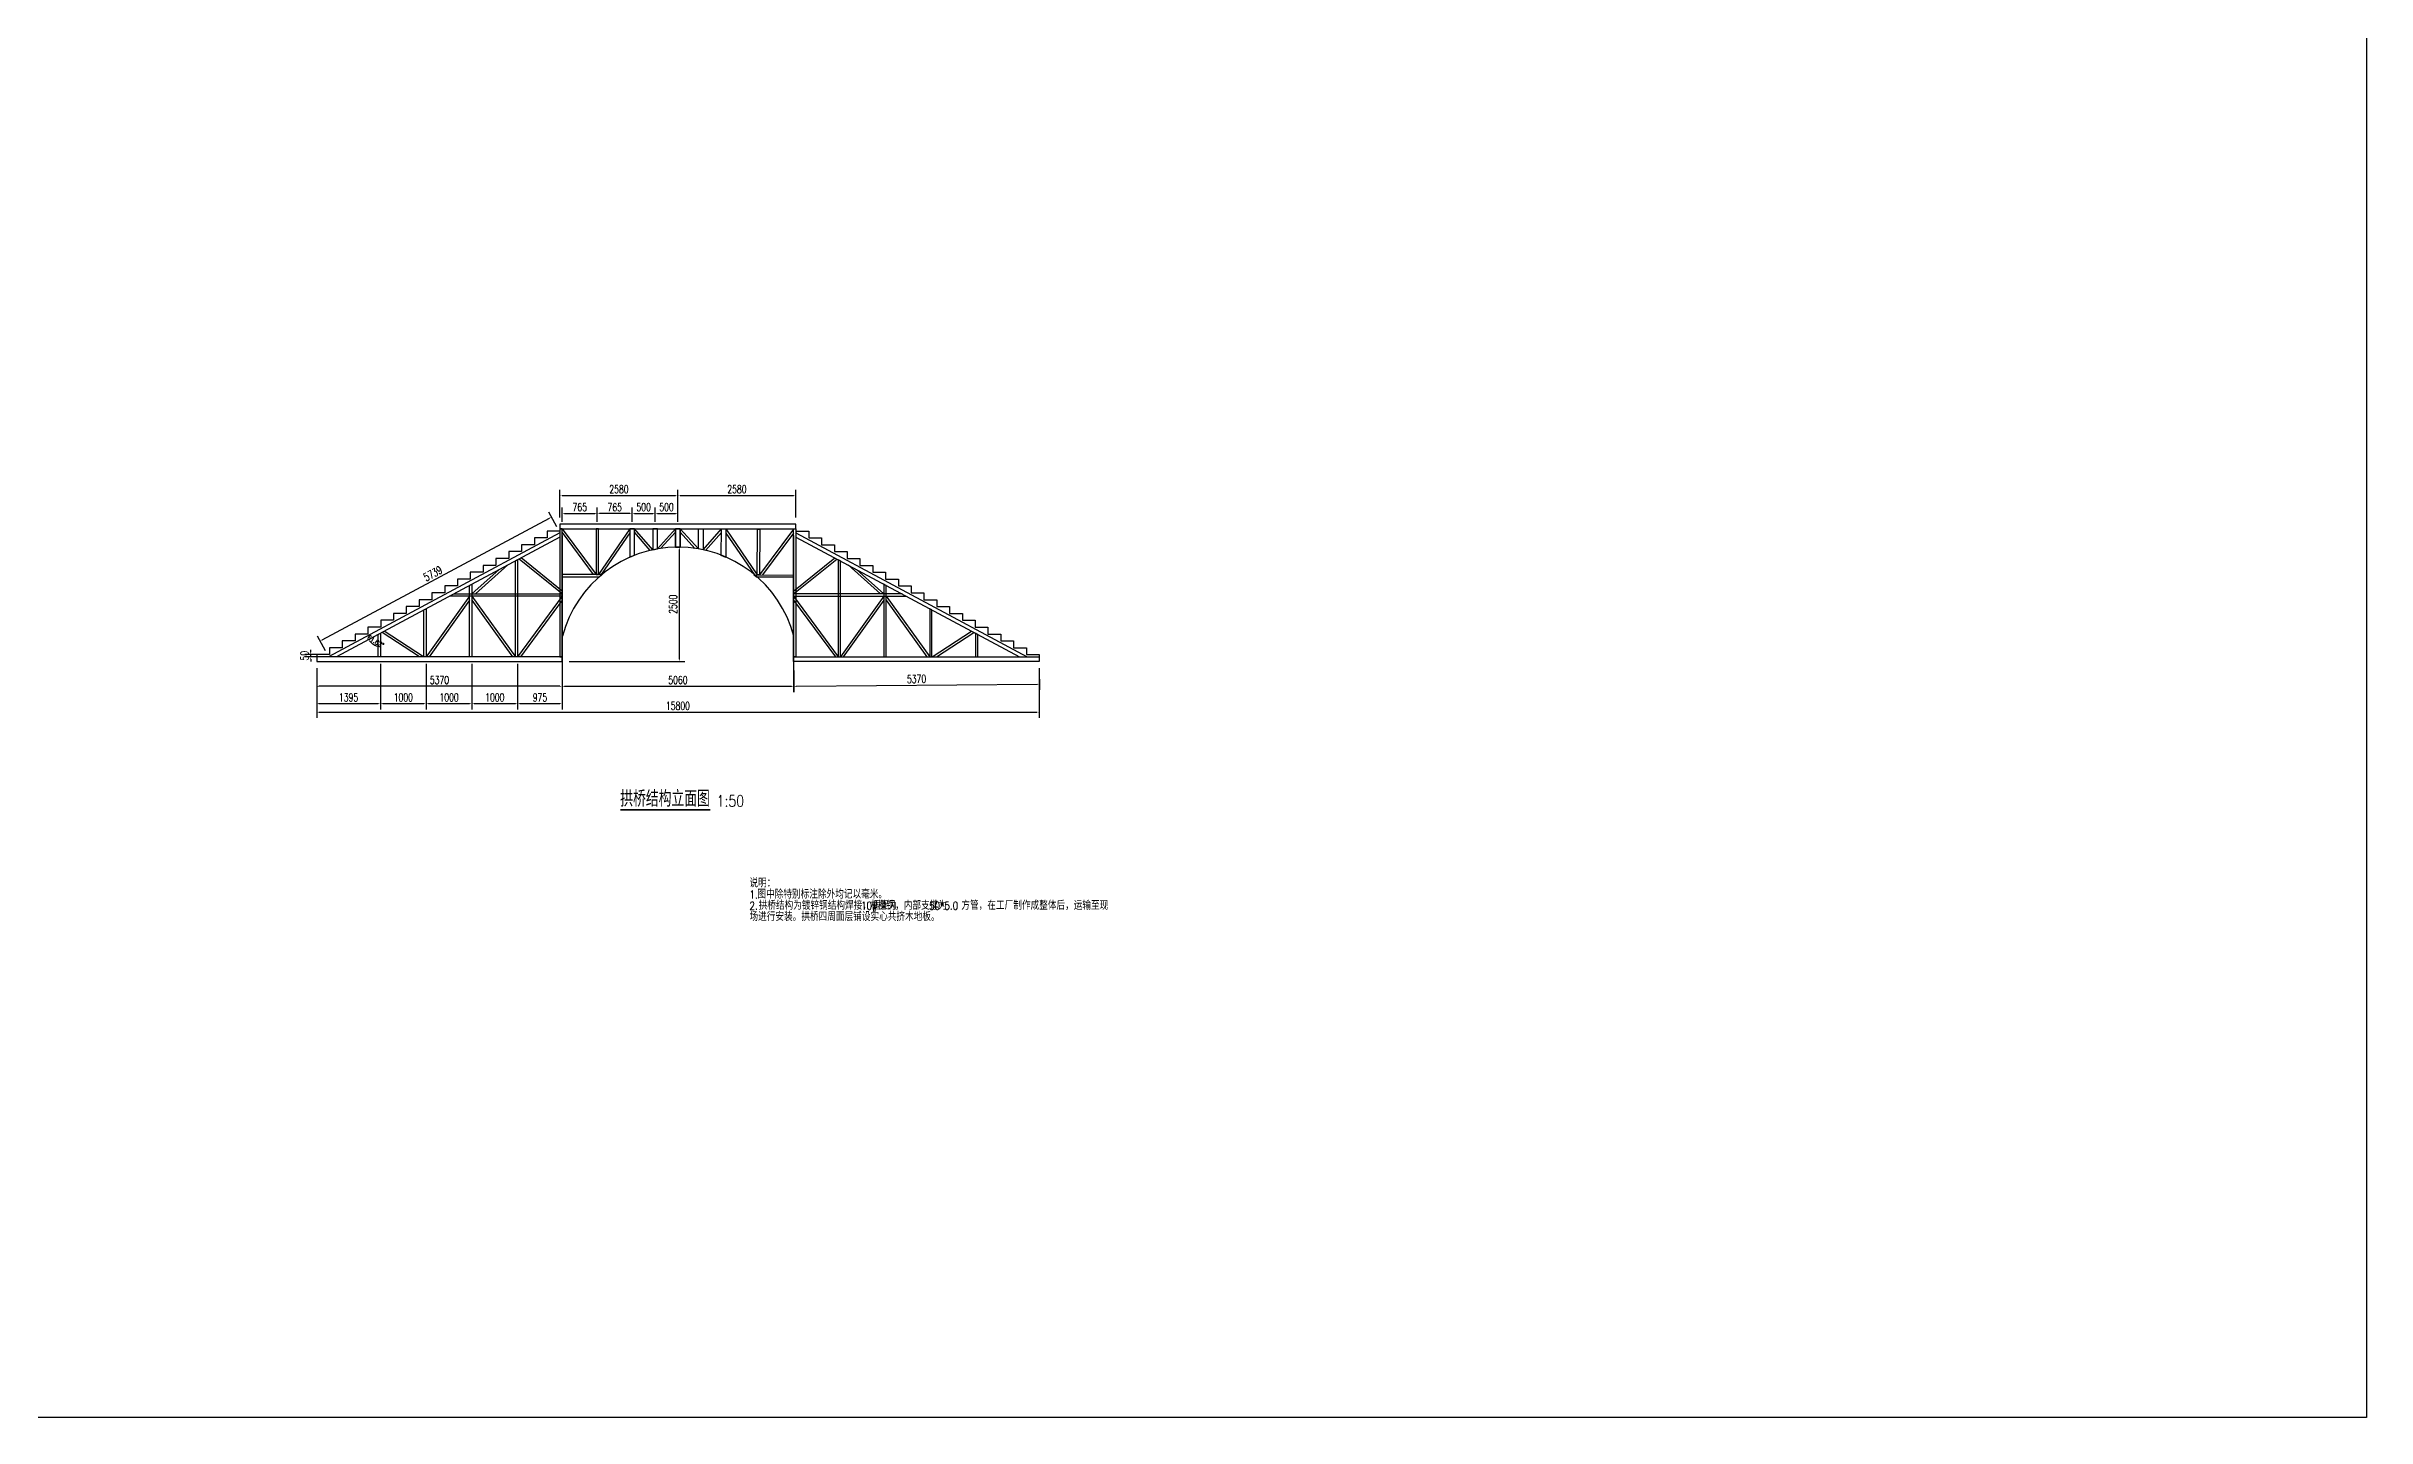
# Model space of a CAD drawing. Header units: millimetres. Extents: x -1471591 to 944464, y -468930 to 547002.
# Drawn here: x -1010006 to -959270, y -325423 to -295448 of the extents above; entities that cross this region are included whole.
import ezdxf

# ---------------------------------------------------------------- set-up
doc = ezdxf.new("R2010")
doc.units = ezdxf.units.MM
doc.header["$LTSCALE"] = 10
doc.header["$PDMODE"] = 35
for name, color, linetype in [('DIM_SYMB', 3, 'Continuous'), ('PUB_TEXT', 7, 'Continuous'), ('W-STEEL_FRAME钢架', 3, 'Continuous')]:
    doc.layers.add(name, color=color, linetype=linetype)
doc.styles.get("Standard").update_dxf_attribs({"font": 'simplex.shx', "width": 0.8, "bigfont": 'hztxt.shx'})
doc.styles.add('STANDARD_T3', font='simplex.shx', dxfattribs={"width": 0.7, "bigfont": 'hztxt.shx'})
doc.dimstyles.new('W&&30', dxfattribs={"dimtxt": 105, "dimasz": 30, "dimexe": 75, "dimexo": 90, "dimgap": 30, "dimtad": 1, "dimdec": 0, "dimzin": 0, "dimdsep": 46, "dimtxsty": 'STANDARD_T3', "dimcen": 0.09, "dimclrd": 1, "dimclre": 1, "dimclrt": 7, "dimazin": 2, "dimtfac": 1, "dimtdec": 0, "dimtix": 1, "dimtmove": 2, "dimatfit": 3, "dimfxl": 0, "dimtolj": 1, "dimtzin": 0, "dimarcsym": 0})
doc.dimstyles.new('W&&50', dxfattribs={"dimtxt": 175, "dimasz": 50, "dimexe": 125, "dimexo": 150, "dimgap": 50, "dimtad": 1, "dimdec": 0, "dimzin": 0, "dimdsep": 46, "dimtxsty": 'STANDARD_T3', "dimcen": 0.09, "dimclrd": 1, "dimclre": 1, "dimclrt": 7, "dimazin": 2, "dimtfac": 1, "dimtdec": 0, "dimtix": 1, "dimtmove": 2, "dimatfit": 3, "dimfxl": 0, "dimtolj": 1, "dimtzin": 0, "dimarcsym": 0})

# ---------------------------------------------------------------- blocks, each defined once
blk = doc.blocks.new('*D1832')
at = {"color": 1, "lineweight": -2, "transparency": 16777216}
for p, q in [((-998726, -306143), (-998726, -309562)), ((-993666, -306143), (-993666, -309562)), ((-998676, -309437), (-993716, -309437))]:
    blk.add_line(p, q, dxfattribs=at)
at = {"color": 1, "transparency": 16777216}
for points in [[(-998676, -309428), (-998676, -309445), (-998726, -309437)], [(-993716, -309428), (-993716, -309445), (-993666, -309437)]]:
    blk.add_solid(points, dxfattribs=at)
at = {"layer": 'Defpoints', "color": 0, "transparency": 16777216}
for p in [(-998726, -305993), (-993666, -305993), (-993666, -309437)]:
    blk.add_point(p, dxfattribs=at)
at = {"color": 7, "transparency": 16777216, "insert": (-996196, -309299), "char_height": 175, "attachment_point": 5, "style": 'STANDARD_T3'}
blk.add_mtext('\\A1;5060', dxfattribs=at)
blk = doc.blocks.new('*D1833')
at = {"color": 1, "lineweight": -2, "transparency": 16777216}
for p, q in [((-996167, -306443), (-996167, -308843)), ((-996046, -306393), (-996042, -306393)), ((-998576, -308893), (-996042, -308893))]:
    blk.add_line(p, q, dxfattribs=at)
at = {"color": 1, "transparency": 16777216}
for points in [[(-996175, -306443), (-996158, -306443), (-996167, -306393)], [(-996175, -308843), (-996158, -308843), (-996167, -308893)]]:
    blk.add_solid(points, dxfattribs=at)
at = {"layer": 'Defpoints', "color": 0, "transparency": 16777216}
for p in [(-996196, -306393), (-998726, -308893), (-996167, -308893)]:
    blk.add_point(p, dxfattribs=at)
at = {"color": 7, "transparency": 16777216, "insert": (-996304, -307643), "char_height": 175, "attachment_point": 5, "rotation": 90, "style": 'STANDARD_T3'}
blk.add_mtext('\\A1;2500', dxfattribs=at)
blk = doc.blocks.new('*D1834')
at = {"color": 1, "lineweight": -2, "transparency": 16777216}
for p, q in [((-993665, -309088), (-993661, -309562)), ((-993612, -309436), (-988342, -309392)), ((-988295, -309043), (-988291, -309517))]:
    blk.add_line(p, q, dxfattribs=at)
at = {"color": 1, "transparency": 16777216}
for points in [[(-993612, -309428), (-993612, -309445), (-993662, -309437)], [(-988342, -309384), (-988342, -309400), (-988292, -309392)]]:
    blk.add_solid(points, dxfattribs=at)
at = {"layer": 'Defpoints', "color": 0, "transparency": 16777216}
for p in [(-993666, -308938), (-988296, -308893), (-988292, -309392)]:
    blk.add_point(p, dxfattribs=at)
at = {"color": 7, "transparency": 16777216, "insert": (-990978, -309277), "char_height": 175, "attachment_point": 5, "rotation": 0.4801, "style": 'STANDARD_T3'}
blk.add_mtext('\\A1;5370', dxfattribs=at)
blk = doc.blocks.new('*D1865')
at = {"color": 1, "lineweight": -2, "transparency": 16777216}
for p, q in [((-1004096, -309043), (-1004096, -309562)), ((-998776, -309437), (-1004046, -309437)), ((-998726, -309043), (-998726, -309562))]:
    blk.add_line(p, q, dxfattribs=at)
at = {"color": 1, "transparency": 16777216}
for points in [[(-1004046, -309428), (-1004046, -309445), (-1004096, -309437)], [(-998776, -309428), (-998776, -309445), (-998726, -309437)]]:
    blk.add_solid(points, dxfattribs=at)
at = {"layer": 'Defpoints', "color": 0, "transparency": 16777216}
for p in [(-1004096, -308893), (-998726, -308893), (-1004096, -309437)]:
    blk.add_point(p, dxfattribs=at)
at = {"color": 7, "transparency": 16777216, "insert": (-1001411, -309299), "char_height": 175, "attachment_point": 5, "style": 'STANDARD_T3'}
blk.add_mtext('\\A1;5370', dxfattribs=at)
blk = doc.blocks.new('*D1866')
at = {"color": 1, "lineweight": -2, "transparency": 16777216}
for p, q in [((-1003976, -308424), (-999005, -305761)), ((-998847, -305951), (-999020, -305627)), ((-1003905, -308661), (-1004079, -308337))]:
    blk.add_line(p, q, dxfattribs=at)
at = {"color": 1, "transparency": 16777216}
for points in [[(-999009, -305754), (-999001, -305769), (-998961, -305738)], [(-1003980, -308417), (-1003972, -308431), (-1004020, -308448)]]:
    blk.add_solid(points, dxfattribs=at)
at = {"layer": 'Defpoints', "color": 0, "transparency": 16777216}
for p in [(-998961, -305738), (-998776, -306083), (-1003835, -308793)]:
    blk.add_point(p, dxfattribs=at)
at = {"color": 7, "transparency": 16777216, "insert": (-1001555, -306971), "char_height": 175, "attachment_point": 5, "rotation": 28.1786, "style": 'STANDARD_T3'}
blk.add_mtext('\\A1;5739', dxfattribs=at)
blk = doc.blocks.new('*D1835')
at = {"color": 1, "lineweight": -2, "transparency": 16777216}
for p, q in [((-1004096, -309043), (-1004096, -310126)), ((-988296, -309043), (-988296, -310126)), ((-1004046, -310002), (-988346, -310002))]:
    blk.add_line(p, q, dxfattribs=at)
at = {"color": 1, "transparency": 16777216}
for points in [[(-1004046, -309993), (-1004046, -310010), (-1004096, -310002)], [(-988346, -309993), (-988346, -310010), (-988296, -310002)]]:
    blk.add_solid(points, dxfattribs=at)
at = {"layer": 'Defpoints', "color": 0, "transparency": 16777216}
for p in [(-1004096, -308893), (-988296, -308893), (-988296, -310002)]:
    blk.add_point(p, dxfattribs=at)
at = {"color": 7, "transparency": 16777216, "insert": (-996196, -309864), "char_height": 175, "attachment_point": 5, "style": 'STANDARD_T3'}
blk.add_mtext('\\A1;15800', dxfattribs=at)
blk = doc.blocks.new('*D1836')
at = {"color": 1, "lineweight": -2, "transparency": 16777216}
for p, q in [((-999701, -308943), (-999701, -309942)), ((-998726, -308943), (-998726, -309942)), ((-998776, -309817), (-999651, -309817))]:
    blk.add_line(p, q, dxfattribs=at)
at = {"color": 1, "transparency": 16777216}
for points in [[(-999651, -309809), (-999651, -309825), (-999701, -309817)], [(-998776, -309809), (-998776, -309825), (-998726, -309817)]]:
    blk.add_solid(points, dxfattribs=at)
at = {"layer": 'Defpoints', "color": 0, "transparency": 16777216}
for p in [(-999701, -308793), (-998726, -308793), (-999701, -309817)]:
    blk.add_point(p, dxfattribs=at)
at = {"color": 7, "transparency": 16777216, "insert": (-999213, -309679), "char_height": 175, "attachment_point": 5, "style": 'STANDARD_T3'}
blk.add_mtext('\\A1;975', dxfattribs=at)
blk = doc.blocks.new('*D1837')
at = {"color": 1, "lineweight": -2, "transparency": 16777216}
for p, q in [((-1000701, -308943), (-1000701, -309942)), ((-999701, -308943), (-999701, -309942)), ((-999751, -309817), (-1000651, -309817))]:
    blk.add_line(p, q, dxfattribs=at)
at = {"color": 1, "transparency": 16777216}
for points in [[(-1000651, -309809), (-1000651, -309825), (-1000701, -309817)], [(-999751, -309809), (-999751, -309825), (-999701, -309817)]]:
    blk.add_solid(points, dxfattribs=at)
at = {"layer": 'Defpoints', "color": 0, "transparency": 16777216}
for p in [(-1000701, -308793), (-999701, -308793), (-1000701, -309817)]:
    blk.add_point(p, dxfattribs=at)
at = {"color": 7, "transparency": 16777216, "insert": (-1000201, -309679), "char_height": 175, "attachment_point": 5, "style": 'STANDARD_T3'}
blk.add_mtext('\\A1;1000', dxfattribs=at)
blk = doc.blocks.new('*D1838')
at = {"color": 1, "lineweight": -2, "transparency": 16777216}
for p, q in [((-1001701, -308943), (-1001701, -309942)), ((-1000701, -308943), (-1000701, -309942)), ((-1000751, -309817), (-1001651, -309817))]:
    blk.add_line(p, q, dxfattribs=at)
at = {"color": 1, "transparency": 16777216}
for points in [[(-1001651, -309809), (-1001651, -309825), (-1001701, -309817)], [(-1000751, -309809), (-1000751, -309825), (-1000701, -309817)]]:
    blk.add_solid(points, dxfattribs=at)
at = {"layer": 'Defpoints', "color": 0, "transparency": 16777216}
for p in [(-1001701, -308793), (-1000701, -308793), (-1001701, -309817)]:
    blk.add_point(p, dxfattribs=at)
at = {"color": 7, "transparency": 16777216, "insert": (-1001201, -309679), "char_height": 175, "attachment_point": 5, "style": 'STANDARD_T3'}
blk.add_mtext('\\A1;1000', dxfattribs=at)
blk = doc.blocks.new('*D1839')
at = {"color": 1, "lineweight": -2, "transparency": 16777216}
for p, q in [((-1002701, -308943), (-1002701, -309942)), ((-1001701, -308943), (-1001701, -309942)), ((-1001751, -309817), (-1002651, -309817))]:
    blk.add_line(p, q, dxfattribs=at)
at = {"color": 1, "transparency": 16777216}
for points in [[(-1002651, -309809), (-1002651, -309825), (-1002701, -309817)], [(-1001751, -309809), (-1001751, -309825), (-1001701, -309817)]]:
    blk.add_solid(points, dxfattribs=at)
at = {"layer": 'Defpoints', "color": 0, "transparency": 16777216}
for p in [(-1002701, -308793), (-1001701, -308793), (-1002701, -309817)]:
    blk.add_point(p, dxfattribs=at)
at = {"color": 7, "transparency": 16777216, "insert": (-1002201, -309679), "char_height": 175, "attachment_point": 5, "style": 'STANDARD_T3'}
blk.add_mtext('\\A1;1000', dxfattribs=at)
blk = doc.blocks.new('*D1867')
at = {"color": 1, "lineweight": -2, "transparency": 16777216}
blk.add_arc((-1002701, -308277), 289, 214.1286, 264.0499, dxfattribs=at)
at = {"color": 1, "transparency": 16777216}
for points in [[(-1002945, -308442), (-1002936, -308436), (-1002956, -308413)], [(-1002731, -308559), (-1002731, -308569), (-1002701, -308566)]]:
    blk.add_solid(points, dxfattribs=at)
at = {"layer": 'Defpoints', "color": 0, "transparency": 16777216}
for p in [(-998776, -306174), (-1002701, -308277), (-1003665, -308793), (-1002891, -308494), (-1002701, -308793)]:
    blk.add_point(p, dxfattribs=at)
at = {"color": 7, "transparency": 16777216, "insert": (-1002807, -308454), "char_height": 105, "attachment_point": 5, "rotation": 329.0893, "style": 'STANDARD_T3'}
blk.add_mtext('\\A1;61.82°', dxfattribs=at)
blk = doc.blocks.new('*D1840')
at = {"color": 1, "lineweight": -2, "transparency": 16777216}
for p, q in [((-998726, -305843), (-998726, -305531)), ((-998676, -305656), (-998011, -305656)), ((-997961, -305843), (-997961, -305531))]:
    blk.add_line(p, q, dxfattribs=at)
at = {"color": 1, "transparency": 16777216}
for points in [[(-998676, -305648), (-998676, -305664), (-998726, -305656)], [(-998011, -305648), (-998011, -305664), (-997961, -305656)]]:
    blk.add_solid(points, dxfattribs=at)
at = {"layer": 'Defpoints', "color": 0, "transparency": 16777216}
for p in [(-997961, -305656), (-998726, -305993), (-997961, -305993)]:
    blk.add_point(p, dxfattribs=at)
at = {"color": 7, "transparency": 16777216, "insert": (-998343, -305518), "char_height": 175, "attachment_point": 5, "style": 'STANDARD_T3'}
blk.add_mtext('\\A1;765', dxfattribs=at)
blk = doc.blocks.new('*D1868')
at = {"color": 1, "lineweight": -2, "transparency": 16777216}
for p, q in [((-997196, -305843), (-997196, -305531)), ((-997146, -305656), (-996746, -305656)), ((-996696, -305843), (-996696, -305531))]:
    blk.add_line(p, q, dxfattribs=at)
at = {"color": 1, "transparency": 16777216}
for points in [[(-997146, -305648), (-997146, -305664), (-997196, -305656)], [(-996746, -305648), (-996746, -305664), (-996696, -305656)]]:
    blk.add_solid(points, dxfattribs=at)
at = {"layer": 'Defpoints', "color": 0, "transparency": 16777216}
for p in [(-996696, -305656), (-997196, -305993), (-996696, -305993)]:
    blk.add_point(p, dxfattribs=at)
at = {"color": 7, "transparency": 16777216, "insert": (-996946, -305518), "char_height": 175, "attachment_point": 5, "style": 'STANDARD_T3'}
blk.add_mtext('\\A1;500', dxfattribs=at)
blk = doc.blocks.new('*D1869')
at = {"color": 1, "lineweight": -2, "transparency": 16777216}
for p, q in [((-996696, -305843), (-996696, -305531)), ((-996646, -305656), (-996246, -305656)), ((-996196, -305843), (-996196, -305531))]:
    blk.add_line(p, q, dxfattribs=at)
at = {"color": 1, "transparency": 16777216}
for points in [[(-996646, -305648), (-996646, -305664), (-996696, -305656)], [(-996246, -305648), (-996246, -305664), (-996196, -305656)]]:
    blk.add_solid(points, dxfattribs=at)
at = {"layer": 'Defpoints', "color": 0, "transparency": 16777216}
for p in [(-996196, -305656), (-996696, -305993), (-996196, -305993)]:
    blk.add_point(p, dxfattribs=at)
at = {"color": 7, "transparency": 16777216, "insert": (-996446, -305518), "char_height": 175, "attachment_point": 5, "style": 'STANDARD_T3'}
blk.add_mtext('\\A1;500', dxfattribs=at)
blk = doc.blocks.new('*D1870')
at = {"color": 1, "lineweight": -2, "transparency": 16777216}
for p, q in [((-997961, -305843), (-997961, -305536)), ((-997246, -305661), (-997911, -305661)), ((-997196, -305843), (-997196, -305536))]:
    blk.add_line(p, q, dxfattribs=at)
at = {"color": 1, "transparency": 16777216}
for points in [[(-997911, -305653), (-997911, -305669), (-997961, -305661)], [(-997246, -305653), (-997246, -305669), (-997196, -305661)]]:
    blk.add_solid(points, dxfattribs=at)
at = {"layer": 'Defpoints', "color": 0, "transparency": 16777216}
for p in [(-997961, -305661), (-997961, -305993), (-997196, -305993)]:
    blk.add_point(p, dxfattribs=at)
at = {"color": 7, "transparency": 16777216, "insert": (-997578, -305523), "char_height": 175, "attachment_point": 5, "style": 'STANDARD_T3'}
blk.add_mtext('\\A1;765', dxfattribs=at)
blk = doc.blocks.new('*D1871')
at = {"color": 1, "lineweight": -2, "transparency": 16777216}
for p, q in [((-998776, -305743), (-998776, -305141)), ((-998726, -305266), (-996246, -305266)), ((-996196, -305753), (-996196, -305141))]:
    blk.add_line(p, q, dxfattribs=at)
at = {"color": 1, "transparency": 16777216}
for points in [[(-998726, -305258), (-998726, -305274), (-998776, -305266)], [(-996246, -305258), (-996246, -305274), (-996196, -305266)]]:
    blk.add_solid(points, dxfattribs=at)
at = {"layer": 'Defpoints', "color": 0, "transparency": 16777216}
for p in [(-996196, -305266), (-998776, -305893), (-996196, -305903)]:
    blk.add_point(p, dxfattribs=at)
at = {"color": 7, "transparency": 16777216, "insert": (-997486, -305128), "char_height": 175, "attachment_point": 5, "style": 'STANDARD_T3'}
blk.add_mtext('\\A1;2580', dxfattribs=at)
blk = doc.blocks.new('*D1872')
at = {"color": 1, "lineweight": -2, "transparency": 16777216}
for p, q in [((-996196, -305753), (-996196, -305141)), ((-996146, -305266), (-993666, -305266)), ((-993616, -305743), (-993616, -305141))]:
    blk.add_line(p, q, dxfattribs=at)
at = {"color": 1, "transparency": 16777216}
for points in [[(-996146, -305258), (-996146, -305274), (-996196, -305266)], [(-993666, -305258), (-993666, -305274), (-993616, -305266)]]:
    blk.add_solid(points, dxfattribs=at)
at = {"layer": 'Defpoints', "color": 0, "transparency": 16777216}
for p in [(-993616, -305266), (-996196, -305903), (-993616, -305893)]:
    blk.add_point(p, dxfattribs=at)
at = {"color": 7, "transparency": 16777216, "insert": (-994906, -305128), "char_height": 175, "attachment_point": 5, "style": 'STANDARD_T3'}
blk.add_mtext('\\A1;2580', dxfattribs=at)
blk = doc.blocks.new('*D1841')
at = {"color": 1, "lineweight": -2, "transparency": 16777216}
for p, q in [((-1004096, -309667), (-1004096, -309692)), ((-1002751, -309817), (-1004046, -309817)), ((-1002701, -309667), (-1002701, -309692))]:
    blk.add_line(p, q, dxfattribs=at)
at = {"color": 1, "transparency": 16777216}
for points in [[(-1004046, -309809), (-1004046, -309825), (-1004096, -309817)], [(-1002751, -309809), (-1002751, -309825), (-1002701, -309817)]]:
    blk.add_solid(points, dxfattribs=at)
at = {"layer": 'Defpoints', "color": 0, "transparency": 16777216}
for p in [(-1004096, -309817), (-1004096, -309817), (-1002701, -309817)]:
    blk.add_point(p, dxfattribs=at)
at = {"color": 7, "transparency": 16777216, "insert": (-1003398, -309679), "char_height": 175, "attachment_point": 5, "style": 'STANDARD_T3'}
blk.add_mtext('\\A1;1395', dxfattribs=at)
blk = doc.blocks.new('*D1873')
at = {"color": 1, "lineweight": -2, "transparency": 16777216}
for p, q in [((-1004059, -308743), (-1004352, -308743)), ((-1004059, -308793), (-1004352, -308793)), ((-1004227, -308693), (-1004227, -308643)), ((-1004227, -308793), (-1004227, -308743)), ((-1004227, -308843), (-1004227, -308893))]:
    blk.add_line(p, q, dxfattribs=at)
at = {"color": 1, "transparency": 16777216}
for points in [[(-1004235, -308693), (-1004218, -308693), (-1004227, -308743)], [(-1004235, -308843), (-1004218, -308843), (-1004227, -308793)]]:
    blk.add_solid(points, dxfattribs=at)
at = {"layer": 'Defpoints', "color": 0, "transparency": 16777216}
for p in [(-1004227, -308743), (-1003909, -308743), (-1003909, -308793)]:
    blk.add_point(p, dxfattribs=at)
at = {"color": 7, "transparency": 16777216, "insert": (-1004364, -308768), "char_height": 175, "attachment_point": 5, "rotation": 90, "style": 'STANDARD_T3'}
blk.add_mtext('\\A1;50', dxfattribs=at)

msp = doc.modelspace()

# ---------------------------------------------------------------- linework, layer by layer
at = {"color": 2}
for p, q in [((-998776, -306083.3), (-1003834.7, -308793.3)), ((-998776, -306174.1), (-1003665.3, -308793.3)), ((-993616, -306083.3), (-988557.3, -308793.3)), ((-993616, -306174.1), (-988726.7, -308793.3))]:
    msp.add_line(p, q, dxfattribs=at)
msp.add_lwpolyline([(-1052245.7, -265473.2), (-959269.5, -265473.2), (-959269.5, -325423.1), (-1052245.7, -325423.1)], close=True)
at = {"color": 3}
for points in [[(-998776, -306043.3), (-999056, -306043.3), (-999056, -306193.3), (-999336, -306193.3), (-999336, -306343.3), (-999616, -306343.3), (-999616, -306493.3), (-999896, -306493.3), (-999896, -306643.3), (-1000176, -306643.3), (-1000176, -306793.3), (-1000456, -306793.3), (-1000456, -306943.3), (-1000736, -306943.3), (-1000736, -307093.3), (-1001016, -307093.3), (-1001016, -307243.3), (-1001296, -307243.3), (-1001296, -307393.3), (-1001576, -307393.3), (-1001576, -307543.3), (-1001856, -307543.3), (-1001856, -307693.3), (-1002136, -307693.3), (-1002136, -307843.3), (-1002416, -307843.3), (-1002416, -307993.3), (-1002696, -307993.3), (-1002696, -308143.3), (-1002976, -308143.3), (-1002976, -308293.3), (-1003256, -308293.3), (-1003256, -308443.3), (-1003536, -308443.3), (-1003536, -308593.3), (-1003816, -308593.3), (-1003816, -308743.3), (-1004096, -308743.3), (-1004096, -308893.3)], [(-993616, -306043.3), (-993336, -306043.3), (-993336, -306193.3), (-993056, -306193.3), (-993056, -306343.3), (-992776, -306343.3), (-992776, -306493.3), (-992496, -306493.3), (-992496, -306643.3), (-992216, -306643.3), (-992216, -306793.3), (-991936, -306793.3), (-991936, -306943.3), (-991656, -306943.3), (-991656, -307093.3), (-991376, -307093.3), (-991376, -307243.3), (-991096, -307243.3), (-991096, -307393.3), (-990816, -307393.3), (-990816, -307543.3), (-990536, -307543.3), (-990536, -307693.3), (-990256, -307693.3), (-990256, -307843.3), (-989976, -307843.3), (-989976, -307993.3), (-989696, -307993.3), (-989696, -308143.3), (-989416, -308143.3), (-989416, -308293.3), (-989136, -308293.3), (-989136, -308443.3), (-988856, -308443.3), (-988856, -308593.3), (-988576, -308593.3), (-988576, -308743.3), (-988296, -308743.3), (-988296, -308893.3)]]:
    msp.add_lwpolyline(points, dxfattribs=at)
at = {"layer": 'DIM_SYMB', "const_width": 35}
msp.add_lwpolyline([(-997457.8, -312135), (-995489.6, -312135)], dxfattribs=at)
at = {"layer": 'W-STEEL_FRAME钢架', "color": 4}
for p, q in [((-998726, -305993.3), (-997986, -306993.3)), ((-998726, -306077.4), (-998048.2, -306993.3)), ((-993666, -306004.1), (-994410.3, -307001)), ((-993666.4, -306088.2), (-994348.1, -307001.2)), ((-998726, -307418.6), (-999671.3, -306653.7)), ((-998726, -307354.3), (-999623.4, -306628.1)), ((-993666, -307354.3), (-992768.6, -306628.1)), ((-993666, -307418.6), (-992720.7, -306653.7)), ((-1000751, -307468.6), (-1001701, -308793.3)), ((-1000751, -307468.6), (-1001701, -308793.3)), ((-1000751, -307554.4), (-1001639.5, -308793.3)), ((-1000701, -307468.6), (-999751, -308793.3)), ((-1000701, -307468.6), (-999751, -308793.3)), ((-1000701, -307554.4), (-999812.5, -308793.3)), ((-998726, -307468.6), (-999701, -308793.3)), ((-998726, -307553), (-999638.9, -308793.3)), ((-993666, -307468.6), (-992691, -308793.3)), ((-993666, -307553), (-992753.1, -308793.3)), ((-991691, -307468.6), (-992641, -308793.3)), ((-991691, -307468.6), (-992641, -308793.3)), ((-991691, -307554.4), (-992579.5, -308793.3)), ((-991641, -307468.6), (-990691, -308793.3)), ((-991641, -307468.6), (-990691, -308793.3)), ((-991641, -307554.4), (-990752.5, -308793.3)), ((-1001849.9, -308793.3), (-1002667.4, -308258.8)), ((-1001758.6, -308793.3), (-1002617.2, -308231.9)), ((-990633.4, -308793.3), (-989774.8, -308231.9)), ((-990542.1, -308793.3), (-989724.6, -308258.8))]:
    msp.add_line(p, q, dxfattribs=at)
at = {"layer": 'W-STEEL_FRAME钢架', "color": 1}
for points in [[(-993616, -305893.3), (-998776, -305893.3), (-998776, -305993.3), (-993616, -305993.3)], [(-998776, -308793.3), (-998726, -308793.3), (-998726, -305993.3), (-998776, -305993.3)], [(-997246, -306614.2), (-997146.1, -306572.8), (-997146, -305993.3), (-997246, -305993.3)], [(-996746, -306452.3), (-996646.2, -306432.6), (-996646, -305993.3), (-996746, -305993.3)], [(-996146.9, -306393.3), (-996246.9, -306392.9), (-996246, -305993.1), (-996146, -305993.6)], [(-996246.9, -306393.1), (-996146.9, -306393.1), (-996146, -305993.3), (-996246, -305993.3)], [(-995647.9, -306454.6), (-995747.7, -306434.5), (-995746, -305995.3), (-995646, -305995.7)], [(-995148.6, -306618.7), (-995248.3, -306576.8), (-995246, -305997.4), (-995146, -305997.8)], [(-993616, -308793.3), (-993666, -308793.3), (-993666, -305993.3), (-993616, -305993.3)], [(-998726, -308793.3), (-1004096, -308793.3), (-1004096, -308893.3), (-998726, -308893.3)], [(-993666, -308793.3), (-988296, -308793.3), (-988296, -308893.3), (-993666, -308893.3)]]:
    msp.add_lwpolyline(points, close=True, dxfattribs=at)
at = {"layer": 'W-STEEL_FRAME钢架', "color": 4}
for points in [[(-997986, -306993.3), (-997936, -306993.3), (-997936, -305993.3), (-997986, -305993.3)], [(-994410.3, -307001), (-994460.3, -307000.7), (-994456, -306000.8), (-994406, -306001)], [(-999751, -306696.4), (-999701, -306669.6), (-999701, -308793.3), (-999751, -308793.3)], [(-992641, -306696.4), (-992691, -306669.6), (-992691, -308793.3), (-992641, -308793.3)], [(-1000751, -307232.1), (-1000701, -307205.3), (-1000701, -308793.3), (-1000751, -308793.3)], [(-997919.6, -307043.3), (-997860.7, -306993.3), (-998726, -306993.3), (-998726, -307043.3)], [(-994476.9, -307050.7), (-994535.6, -307000.4), (-993670.3, -307004.1), (-993670.5, -307054.1)], [(-991641, -307232.1), (-991691, -307205.3), (-991691, -308793.3), (-991641, -308793.3)], [(-1001751, -307767.8), (-1001701, -307741.1), (-1001701, -308793.3), (-1001751, -308793.3)], [(-990641, -307767.8), (-990691, -307741.1), (-990691, -308793.3), (-990641, -308793.3)], [(-1002751, -308303.6), (-1002701, -308276.8), (-1002701, -308793.3), (-1002751, -308793.3)], [(-989641, -308303.6), (-989691, -308276.8), (-989691, -308793.3), (-989641, -308793.3)]]:
    msp.add_lwpolyline(points, close=True, dxfattribs=at)
for points in [[(-997246, -305993.3), (-997936, -306993.3)], [(-997246, -306081.4), (-997875.3, -306993.3)], [(-996746, -306452.3), (-997146, -305993.3)], [(-996801.4, -306464.8), (-997146, -306069.4)], [(-996246, -305993.3), (-996646.2, -306432.6)], [(-996246.2, -306067.8), (-996567, -306419.9)], [(-996146.2, -306068), (-995826.8, -306421.5)], [(-996146, -305993.6), (-995747.7, -306434.5)], [(-995647.9, -306454.6), (-995246, -305997.4)], [(-995592.6, -306467.3), (-995246.3, -306073.5)], [(-995146.4, -306085.9), (-994521, -307000.5)], [(-995146, -305997.8), (-994460.3, -307000.7)], [(-1000701, -307418.6), (-1000103.5, -306885.3)], [(-1000625.9, -307418.6), (-999915.7, -306784.7)], [(-991766.1, -307418.6), (-992476.3, -306784.7)], [(-991691, -307418.6), (-992288.5, -306885.3)], [(-1001099.1, -307418.6), (-998726, -307418.6), (-998726, -307468.6), (-1001192.5, -307468.6)], [(-991292.9, -307418.6), (-993666, -307418.6), (-993666, -307468.6), (-991199.5, -307468.6)]]:
    msp.add_lwpolyline(points, dxfattribs=at)
at = {"layer": 'W-STEEL_FRAME钢架', "color": 1}
msp.add_arc((-996193.1, -309010.2), 2617.1, 14.82261, 165.17739, dxfattribs=at)

# ---------------------------------------------------------------- texts
at = {"layer": 'PUB_TEXT', "color": 7, "width": 0.8}
for s, height, p in [('拱桥结构立面图', 350, (-997457.8, -312067.7)), ('1:50', 250, (-995349.6, -312067.7))]:
    msp.add_text(s, height=height, dxfattribs=at).set_placement(p)
at = {"layer": 'PUB_TEXT', "width": 0.8}
for s, p in [('说明：', (-994631.6, -313830.1)), ('1.', (-994631.6, -314075.1)), ('图中除特别标注除外均记以毫米。', (-994458.2, -314075.1)), ('场进行安装。拱桥四周面层铺设实心共挤木地板。', (-994631.6, -314565.1)), ('2.', (-994631.6, -314320.1)), ('拱桥结构为镀锌钢结构焊接，框架为', (-994431.6, -314320.1)), ('10#', (-992191.6, -314320.1)), ('槽钢，内部支撑为', (-991824.9, -314320.1)), ('50*5.0', (-990704.9, -314320.1)), ('方管，在工厂制作成整体后，运输至现', (-989998.2, -314320.1))]:
    msp.add_text(s, height=175, dxfattribs=at).set_placement(p)

# ---------------------------------------------------------------- dimensions: what is measured, and where the dimension line sits
for base, p1, p2, picture, middle in [((-996196, -305266), (-998776, -305893.3), (-996196, -305903.3), '*D1871', (-997486, -305128.5)), ((-997961, -305656), (-998726, -305993.3), (-997961, -305993.3), '*D1840', (-998343.5, -305518.5)), ((-997961, -305661), (-997196, -305993.3), (-997961, -305993.3), '*D1870', (-997578.5, -305523.5)), ((-996696, -305656), (-997196, -305993.3), (-996696, -305993.3), '*D1868', (-996946, -305518.5)), ((-996196, -305656), (-996696, -305993.3), (-996196, -305993.3), '*D1869', (-996446, -305518.5)), ((-993616, -305266), (-996196, -305903.3), (-993616, -305893.3), '*D1872', (-994906, -305128.5)), ((-993666, -309436.6), (-998726, -305993.3), (-993666, -305993.3), '*D1832', (-996196, -309299.1)), ((-988296, -310001.5), (-1004096, -308893.3), (-988296, -308893.3), '*D1835', (-996196, -309864)), ((-1002701, -309817), (-1001701, -308793.3), (-1002701, -308793.3), '*D1839', (-1002201, -309679.5)), ((-1001701, -309817), (-1000701, -308793.3), (-1001701, -308793.3), '*D1838', (-1001201, -309679.5)), ((-1000701, -309817), (-999701, -308793.3), (-1000701, -308793.3), '*D1837', (-1000201, -309679.5)), ((-999701, -309817), (-998726, -308793.3), (-999701, -308793.3), '*D1836', (-999213.5, -309679.5)), ((-1004096, -309817), (-1002701, -309817), (-1004096, -309817), '*D1841', (-1003398.5, -309679.5))]:
    dim = msp.add_linear_dim(base=base, p1=p1, p2=p2, dimstyle='W&&50')
    dim.commit()
    dim.dimension.update_dxf_attribs({"geometry": picture, "text_midpoint": middle})
for p1, p2, distance, picture, middle in [((-1003834.7, -308793.3), (-998776, -306083.3), 392.2, '*D1866', (-1001555.5, -306971.4)), ((-998726, -308893.3), (-1004096, -308893.3), 543.3, '*D1865', (-1001411, -309299.1)), ((-993666, -308938.3), (-988296, -308893.3), -498.3, '*D1834', (-990978, -309276.6))]:
    dim = msp.add_aligned_dim(p1=p1, p2=p2, distance=distance, dimstyle='W&&50')
    dim.commit()
    dim.dimension.update_dxf_attribs({"geometry": picture, "text_midpoint": middle})
dim = msp.add_angular_dim_2l(base=(-1002891.4, -308494.2), line1=((-1002701, -308276.8), (-1002701, -308793.3)), line2=((-998776, -306174.1), (-1003665.3, -308793.3)), dimstyle='W&&30')
dim.commit()
dim.dimension.update_dxf_attribs({"geometry": '*D1867', "text_midpoint": (-1002807.1, -308454)})
for base, p1, p2, picture, middle in [((-996166.7, -308893.3), (-996196.1, -306393.1), (-998726, -308893.3), '*D1833', (-996304.2, -307643.2)), ((-1004226.5, -308743.3), (-1003909.3, -308793.3), (-1003909.3, -308743.3), '*D1873', (-1004364, -308768.3))]:
    dim = msp.add_linear_dim(base=base, p1=p1, p2=p2, angle=90, dimstyle='W&&50')
    dim.commit()
    dim.dimension.update_dxf_attribs({"geometry": picture, "text_midpoint": middle})

doc.saveas('drawing.dxf')
